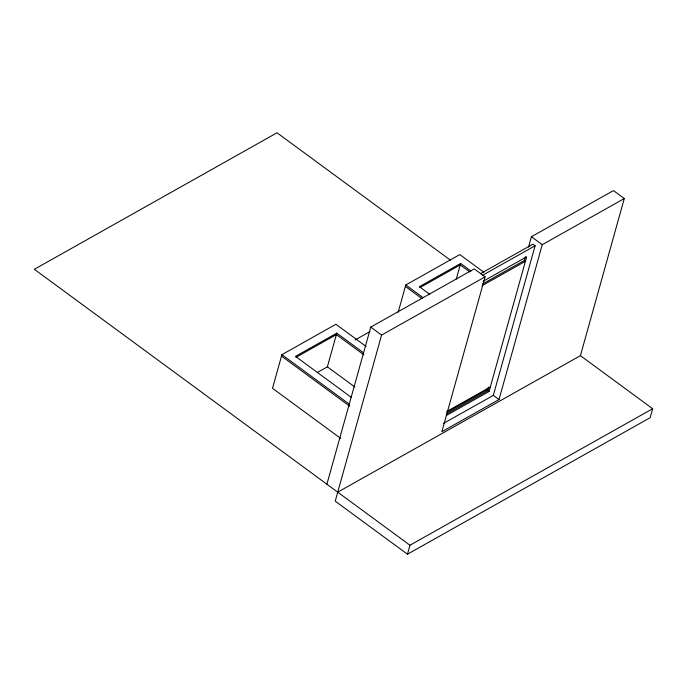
<?xml version="1.0" encoding="UTF-8"?>
<svg xmlns="http://www.w3.org/2000/svg" width="687" height="687" viewBox="0 0 687 687"><rect width="100%" height="100%" fill="white"/><g stroke="black" fill="none" stroke-linecap="round" stroke-linejoin="round"><path stroke-width="1.03" d="M366.119 346.454L335.909 324.273L281.91 354.647L272.507 388.31L340.683 438.392M317.291 372.491L327.381 366.815L336.785 333.152L363.44 352.732M326.892 484.206L370.765 327.098L474.245 268.892L485.082 276.852L441.844 431.719L499.02 399.551L542.258 244.684L624.285 198.552L613.448 190.591L531.42 236.732L528.543 247.054M485.082 276.852L381.594 335.058L335.222 501.149L407.46 554.211L650.142 417.705L652.65 408.722L580.421 355.66L337.729 492.167M398.177 312.25L405.794 284.959L459.801 254.585L483.957 272.335M456.323 279.016L460.668 263.464L470.99 271.047M407.46 554.211L409.967 545.238L652.65 408.722M447.065 412.286L486.903 389.881L487.401 388.078M488.989 387.082L487.985 390.671L446.292 414.124M482.643 283.946L524.336 260.493L525.375 256.758M446.447 415.437L489.067 391.47L526.671 256.801L483.124 281.292M443.536 423.39L493.335 395.377L535.113 245.748L532.94 244.151L480.376 273.727M580.421 355.66L624.285 198.552M336.785 333.152L295.487 356.381L351.383 397.438M460.668 263.464L419.371 286.694L429.693 294.276M296.003 357.317L336.372 334.603L363.895 354.818M419.886 287.638L460.264 264.924L469.719 271.872M355.093 339.971L370.001 331.581M482.549 275.315L535.113 245.748M481.87 285.783L525.418 261.292L524.336 260.493M446.782 411.47L490.32 386.979M531.42 236.732L542.258 244.684M450.492 260.218L277.033 132.789L34.35 269.295L409.967 545.238M405.794 284.959L423.055 297.643M405.39 286.419L421.784 298.467M486.903 389.881L489.067 391.47M493.335 395.377L499.02 399.551M370.765 327.098L381.594 335.058M327.381 366.815L354.904 387.03M281.91 354.647L349.219 404.093M281.507 356.098L349.683 406.18"/></g></svg>
